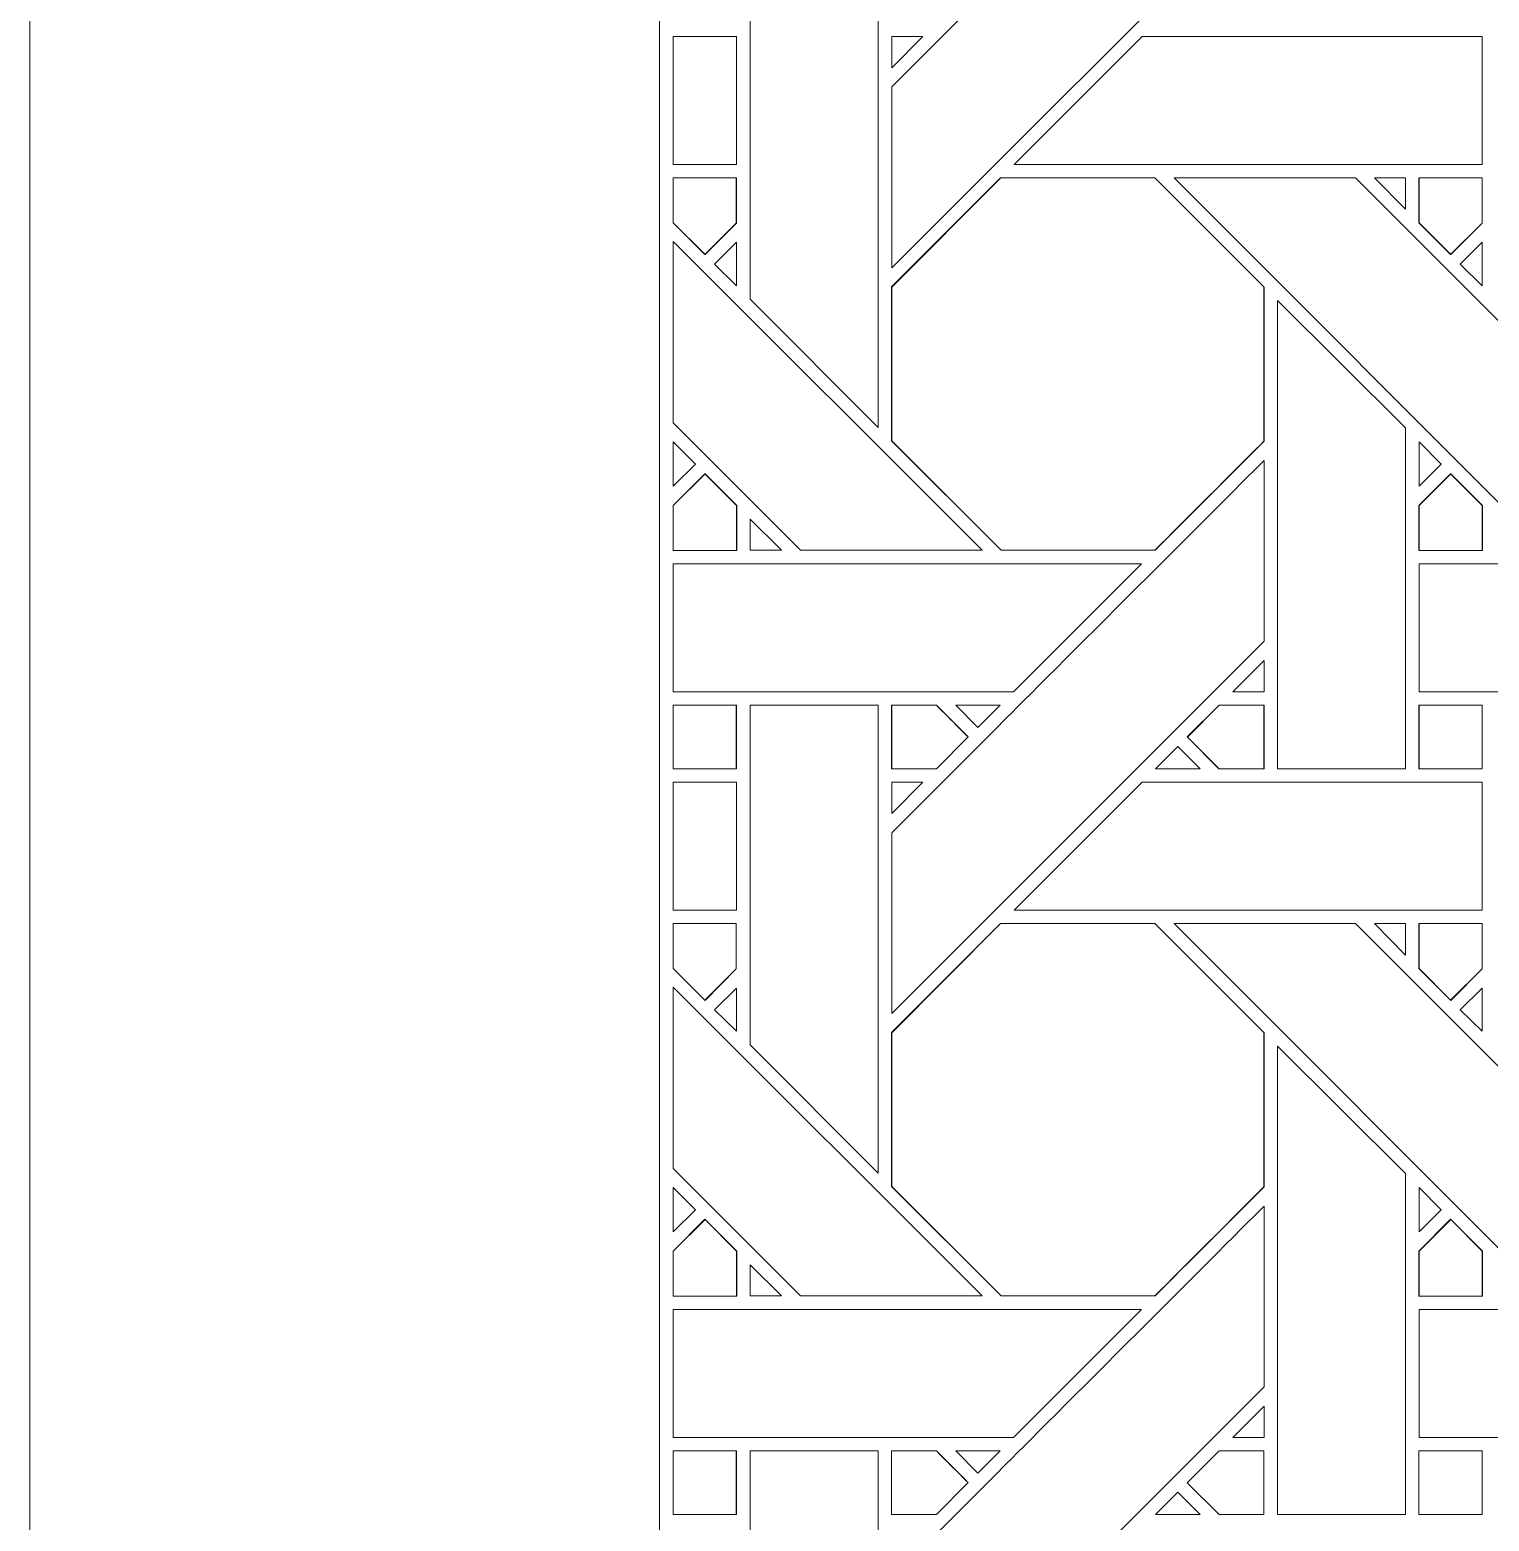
# Model space of a CAD drawing. Header units: inches. Extents: x 4.9 to 19.9, y 1.6 to 16.6.
# Drawn here: x 4.883 to 6.739, y 12.841 to 14.738 of the extents above; entities that cross this region are included whole.
import ezdxf

# ---------------------------------------------------------------- set-up
doc = ezdxf.new("R2010")
doc.units = ezdxf.units.IN
doc.header["$MEASUREMENT"] = 0
doc.layers.add('Design', color=7, linetype='Continuous', lineweight=0)

msp = doc.modelspace()

# ---------------------------------------------------------------- linework, layer by layer
at = {"layer": 'Design'}
for points, knots in [([(4.8829, 16.5948), (4.8829, 16.5948), (4.8829, 1.5948), (4.8829, 1.5948), (4.8829, 1.5948), (19.8829, 1.5948), (19.8829, 1.5948), (19.8829, 1.5948), (19.8829, 16.5948), (19.8829, 16.5948), (19.8829, 16.5948), (4.8829, 16.5948), (4.8829, 16.5948)], [0, 0, 0, 0, 1, 1, 1, 2, 2, 2, 3, 3, 3, 4, 4, 4, 4]), ([(5.684, 15.7937), (5.684, 15.7937), (5.684, 2.3959), (5.684, 2.3959), (5.684, 2.3959), (19.0818, 2.3959), (19.0818, 2.3959), (19.0818, 2.3959), (19.0818, 15.7937), (19.0818, 15.7937), (19.0818, 15.7937), (5.684, 15.7937), (5.684, 15.7937)], [0, 0, 0, 0, 1, 1, 1, 2, 2, 2, 3, 3, 3, 4, 4, 4, 4]), ([(6.453, 14.909), (6.453, 14.909), (5.9793, 14.4354), (5.9793, 14.4354), (5.9793, 14.4354), (5.9793, 14.6655), (5.9793, 14.6655), (5.9793, 14.6655), (6.453, 15.139), (6.453, 15.139), (6.453, 15.139), (6.453, 14.909), (6.453, 14.909)], [0, 0, 0, 0, 1, 1, 1, 2, 2, 2, 3, 3, 3, 4, 4, 4, 4]), ([(5.9622, 14.8276), (5.9622, 14.8276), (5.9622, 14.2324), (5.9622, 14.2324), (5.9622, 14.2324), (5.7992, 14.3954), (5.7992, 14.3954), (5.7992, 14.3954), (5.7992, 14.8276), (5.7992, 14.8276), (5.7992, 14.8276), (5.9622, 14.8276), (5.9622, 14.8276)], [0, 0, 0, 0, 1, 1, 1, 2, 2, 2, 3, 3, 3, 4, 4, 4, 4]), ([(5.7817, 14.7296), (5.7817, 14.7296), (5.7817, 14.5668), (5.7817, 14.5668), (5.7817, 14.5668), (5.7013, 14.5668), (5.7013, 14.5668), (5.7013, 14.5668), (5.7013, 14.7296), (5.7013, 14.7296), (5.7013, 14.7296), (5.7817, 14.7296), (5.7817, 14.7296)], [0, 0, 0, 0, 1, 1, 1, 2, 2, 2, 3, 3, 3, 4, 4, 4, 4]), ([(6.0191, 14.7296), (6.0191, 14.7296), (5.9793, 14.6898), (5.9793, 14.6898), (5.9793, 14.6898), (5.9793, 14.7296), (5.9793, 14.7296), (5.9793, 14.7296), (6.0191, 14.7296), (6.0191, 14.7296)], [0, 0, 0, 0, 1, 1, 1, 2, 2, 2, 3, 3, 3, 3]), ([(6.7304, 14.7296), (6.7304, 14.7296), (6.7304, 14.5668), (6.7304, 14.5668), (6.7304, 14.5668), (6.1351, 14.5668), (6.1351, 14.5668), (6.1351, 14.5668), (6.298, 14.7296), (6.298, 14.7296), (6.298, 14.7296), (6.7304, 14.7296), (6.7304, 14.7296)], [0, 0, 0, 0, 1, 1, 1, 2, 2, 2, 3, 3, 3, 4, 4, 4, 4]), ([(5.7816, 14.5498), (5.7816, 14.5498), (5.7816, 14.4922), (5.7816, 14.4922), (5.7816, 14.4922), (5.7416, 14.4523), (5.7416, 14.4523), (5.7416, 14.4523), (5.7013, 14.4926), (5.7013, 14.4926), (5.7013, 14.4926), (5.7013, 14.5498), (5.7013, 14.5498), (5.7013, 14.5498), (5.7816, 14.5498), (5.7816, 14.5498)], [0, 0, 0, 0, 1, 1, 1, 2, 2, 2, 3, 3, 3, 4, 4, 4, 5, 5, 5, 5]), ([(5.7418, 14.4522), (5.7418, 14.4522), (5.7014, 14.4925), (5.7014, 14.4925), (5.7014, 14.4925), (5.7014, 14.5497), (5.7014, 14.5497), (5.7014, 14.5497), (5.7817, 14.5497), (5.7817, 14.5497), (5.7817, 14.5497), (5.7817, 14.4921), (5.7817, 14.4921), (5.7817, 14.4921), (5.7418, 14.4522), (5.7418, 14.4522)], [0, 0, 0, 0, 1, 1, 1, 2, 2, 2, 3, 3, 3, 4, 4, 4, 5, 5, 5, 5]), ([(6.1179, 14.5498), (6.1179, 14.5498), (6.3141, 14.5498), (6.3141, 14.5498), (6.3141, 14.5498), (6.4528, 14.4111), (6.4528, 14.4111), (6.4528, 14.4111), (6.4528, 14.2148), (6.4528, 14.2148), (6.435, 14.1969), (6.3231, 14.0852), (6.3141, 14.0762), (6.3141, 14.0762), (6.1184, 14.0762), (6.1184, 14.0762), (6.1184, 14.0762), (5.9792, 14.2154), (5.9792, 14.2154), (5.9792, 14.2154), (5.9792, 14.4111), (5.9792, 14.4111), (5.9792, 14.4111), (6.1179, 14.5498), (6.1179, 14.5498)], [0, 0, 0, 0, 1, 1, 1, 2, 2, 2, 3, 3, 3, 4, 4, 4, 5, 5, 5, 6, 6, 6, 7, 7, 7, 8, 8, 8, 8]), ([(5.9793, 14.411), (5.9793, 14.411), (6.118, 14.5497), (6.118, 14.5497), (6.118, 14.5497), (6.3142, 14.5497), (6.3142, 14.5497), (6.3142, 14.5497), (6.453, 14.411), (6.453, 14.411), (6.453, 14.411), (6.453, 14.2147), (6.453, 14.2147), (6.4348, 14.1964), (6.323, 14.0848), (6.3143, 14.0761), (6.3143, 14.0761), (6.1185, 14.0761), (6.1185, 14.0761), (6.1185, 14.0761), (5.9793, 14.2153), (5.9793, 14.2153), (5.9793, 14.2153), (5.9793, 14.411), (5.9793, 14.411)], [0, 0, 0, 0, 1, 1, 1, 2, 2, 2, 3, 3, 3, 4, 4, 4, 5, 5, 5, 6, 6, 6, 7, 7, 7, 8, 8, 8, 8]), ([(6.5694, 14.5497), (6.5694, 14.5497), (7.043, 14.076), (7.043, 14.076), (7.043, 14.076), (6.812, 14.076), (6.812, 14.076), (6.812, 14.076), (6.3385, 14.5497), (6.3385, 14.5497), (6.3385, 14.5497), (6.5694, 14.5497), (6.5694, 14.5497)], [0, 0, 0, 0, 1, 1, 1, 2, 2, 2, 3, 3, 3, 4, 4, 4, 4]), ([(6.633, 14.5497), (6.633, 14.5497), (6.633, 14.5099), (6.633, 14.5099), (6.633, 14.5099), (6.5935, 14.5497), (6.5935, 14.5497), (6.5935, 14.5497), (6.633, 14.5497), (6.633, 14.5497)], [0, 0, 0, 0, 1, 1, 1, 2, 2, 2, 3, 3, 3, 3]), ([(6.7303, 14.5498), (6.7303, 14.5498), (6.7303, 14.4922), (6.7303, 14.4922), (6.7303, 14.4922), (6.6904, 14.4523), (6.6904, 14.4523), (6.6904, 14.4523), (6.65, 14.4926), (6.65, 14.4926), (6.65, 14.4926), (6.65, 14.5498), (6.65, 14.5498), (6.65, 14.5498), (6.7303, 14.5498), (6.7303, 14.5498)], [0, 0, 0, 0, 1, 1, 1, 2, 2, 2, 3, 3, 3, 4, 4, 4, 5, 5, 5, 5]), ([(6.6905, 14.4522), (6.6905, 14.4522), (6.6502, 14.4925), (6.6502, 14.4925), (6.6502, 14.4925), (6.6502, 14.5497), (6.6502, 14.5497), (6.6502, 14.5497), (6.7304, 14.5497), (6.7304, 14.5497), (6.7304, 14.5497), (6.7304, 14.4921), (6.7304, 14.4921), (6.7304, 14.4921), (6.6905, 14.4522), (6.6905, 14.4522)], [0, 0, 0, 0, 1, 1, 1, 2, 2, 2, 3, 3, 3, 4, 4, 4, 5, 5, 5, 5]), ([(5.7013, 14.469), (5.7013, 14.469), (6.0943, 14.076), (6.0943, 14.076), (6.0943, 14.076), (5.8633, 14.076), (5.8633, 14.076), (5.8633, 14.076), (5.7013, 14.238), (5.7013, 14.238), (5.7013, 14.238), (5.7013, 14.469), (5.7013, 14.469)], [0, 0, 0, 0, 1, 1, 1, 2, 2, 2, 3, 3, 3, 4, 4, 4, 4]), ([(5.7817, 14.4679), (5.7817, 14.4679), (5.7817, 14.4127), (5.7817, 14.4127), (5.7817, 14.4127), (5.7539, 14.4401), (5.7539, 14.4401), (5.7539, 14.4401), (5.7817, 14.4679), (5.7817, 14.4679)], [0, 0, 0, 0, 1, 1, 1, 2, 2, 2, 3, 3, 3, 3]), ([(6.7304, 14.4679), (6.7304, 14.4679), (6.7304, 14.4127), (6.7304, 14.4127), (6.7304, 14.4127), (6.7027, 14.4401), (6.7027, 14.4401), (6.7027, 14.4401), (6.7304, 14.4679), (6.7304, 14.4679)], [0, 0, 0, 0, 1, 1, 1, 2, 2, 2, 3, 3, 3, 3]), ([(6.6329, 14.2317), (6.6329, 14.2317), (6.6329, 13.798), (6.6329, 13.798), (6.6329, 13.798), (6.4701, 13.798), (6.4701, 13.798), (6.4701, 13.798), (6.4701, 14.3939), (6.4701, 14.3939), (6.4701, 14.3939), (6.6329, 14.2317), (6.6329, 14.2317)], [0, 0, 0, 0, 1, 1, 1, 2, 2, 2, 3, 3, 3, 4, 4, 4, 4]), ([(5.7015, 14.1575), (5.7015, 14.1575), (5.7015, 14.2142), (5.7015, 14.2142), (5.7015, 14.2142), (5.7296, 14.1857), (5.7296, 14.1857), (5.7296, 14.1857), (5.7015, 14.1575), (5.7015, 14.1575)], [0, 0, 0, 0, 1, 1, 1, 2, 2, 2, 3, 3, 3, 3]), ([(6.6502, 14.1575), (6.6502, 14.1575), (6.6502, 14.2142), (6.6502, 14.2142), (6.6502, 14.2142), (6.6784, 14.1857), (6.6784, 14.1857), (6.6784, 14.1857), (6.6502, 14.1575), (6.6502, 14.1575)], [0, 0, 0, 0, 1, 1, 1, 2, 2, 2, 3, 3, 3, 3]), ([(6.1154, 13.8528), (6.1567, 13.8939), (6.3965, 14.1338), (6.453, 14.1903), (6.453, 14.1903), (6.453, 13.9603), (6.453, 13.9603), (6.453, 13.9603), (5.9793, 13.4866), (5.9793, 13.4866), (5.9793, 13.4866), (5.9793, 13.7167), (5.9793, 13.7167), (5.9793, 13.7167), (6.1154, 13.8528), (6.1154, 13.8528)], [0, 0, 0, 0, 1, 1, 1, 2, 2, 2, 3, 3, 3, 4, 4, 4, 5, 5, 5, 5]), ([(5.782, 14.0759), (5.782, 14.0759), (5.7013, 14.0759), (5.7013, 14.0759), (5.7013, 14.0759), (5.7013, 14.1332), (5.7013, 14.1332), (5.7013, 14.1332), (5.7416, 14.1735), (5.7416, 14.1735), (5.7416, 14.1735), (5.782, 14.1332), (5.782, 14.1332), (5.782, 14.1332), (5.782, 14.0759), (5.782, 14.0759)], [0, 0, 0, 0, 1, 1, 1, 2, 2, 2, 3, 3, 3, 4, 4, 4, 5, 5, 5, 5]), ([(5.7418, 14.1734), (5.7418, 14.1734), (5.7821, 14.1331), (5.7821, 14.1331), (5.7821, 14.1331), (5.7821, 14.0758), (5.7821, 14.0758), (5.7821, 14.0758), (5.7015, 14.0758), (5.7015, 14.0758), (5.7015, 14.0758), (5.7015, 14.1331), (5.7015, 14.1331), (5.7015, 14.1331), (5.7418, 14.1734), (5.7418, 14.1734)], [0, 0, 0, 0, 1, 1, 1, 2, 2, 2, 3, 3, 3, 4, 4, 4, 5, 5, 5, 5]), ([(6.6501, 14.0759), (6.6501, 14.0759), (6.6501, 14.1332), (6.6501, 14.1332), (6.6501, 14.1332), (6.6904, 14.1735), (6.6904, 14.1735), (6.6904, 14.1735), (6.7307, 14.1332), (6.7307, 14.1332), (6.7307, 14.1332), (6.7307, 14.0759), (6.7307, 14.0759), (6.7307, 14.0759), (6.6501, 14.0759), (6.6501, 14.0759)], [0, 0, 0, 0, 1, 1, 1, 2, 2, 2, 3, 3, 3, 4, 4, 4, 5, 5, 5, 5]), ([(6.6905, 14.1734), (6.6905, 14.1734), (6.7308, 14.1331), (6.7308, 14.1331), (6.7308, 14.1331), (6.7308, 14.0758), (6.7308, 14.0758), (6.7308, 14.0758), (6.6502, 14.0758), (6.6502, 14.0758), (6.6502, 14.0758), (6.6502, 14.1331), (6.6502, 14.1331), (6.6502, 14.1331), (6.6905, 14.1734), (6.6905, 14.1734)], [0, 0, 0, 0, 1, 1, 1, 2, 2, 2, 3, 3, 3, 4, 4, 4, 5, 5, 5, 5]), ([(5.7994, 14.076), (5.7994, 14.076), (5.7994, 14.1158), (5.7994, 14.1158), (5.7994, 14.1158), (5.8391, 14.076), (5.8391, 14.076), (5.8391, 14.076), (5.7994, 14.076), (5.7994, 14.076)], [0, 0, 0, 0, 1, 1, 1, 2, 2, 2, 3, 3, 3, 3]), ([(5.7015, 13.8961), (5.7015, 13.8961), (5.7015, 14.0588), (5.7015, 14.0588), (5.7015, 14.0588), (6.2972, 14.0588), (6.2972, 14.0588), (6.2972, 14.0588), (6.1344, 13.8961), (6.1344, 13.8961), (6.1344, 13.8961), (5.7015, 13.8961), (5.7015, 13.8961)], [0, 0, 0, 0, 1, 1, 1, 2, 2, 2, 3, 3, 3, 4, 4, 4, 4]), ([(6.6502, 13.8961), (6.6502, 13.8961), (6.6502, 14.0588), (6.6502, 14.0588), (6.6502, 14.0588), (7.2459, 14.0588), (7.2459, 14.0588), (7.2459, 14.0588), (7.0832, 13.8961), (7.0832, 13.8961), (7.0832, 13.8961), (6.6502, 13.8961), (6.6502, 13.8961)], [0, 0, 0, 0, 1, 1, 1, 2, 2, 2, 3, 3, 3, 4, 4, 4, 4]), ([(6.4132, 13.8961), (6.4132, 13.8961), (6.453, 13.9359), (6.453, 13.9359), (6.453, 13.9359), (6.453, 13.8961), (6.453, 13.8961), (6.453, 13.8961), (6.4132, 13.8961), (6.4132, 13.8961)], [0, 0, 0, 0, 1, 1, 1, 2, 2, 2, 3, 3, 3, 3]), ([(5.7013, 13.8789), (5.7013, 13.8789), (5.7816, 13.8789), (5.7816, 13.8789), (5.7816, 13.8789), (5.7816, 13.7981), (5.7816, 13.7981), (5.7816, 13.7981), (5.7013, 13.7981), (5.7013, 13.7981), (5.7013, 13.7981), (5.7013, 13.8789), (5.7013, 13.8789)], [0, 0, 0, 0, 1, 1, 1, 2, 2, 2, 3, 3, 3, 4, 4, 4, 4]), ([(5.7817, 13.8788), (5.7817, 13.8788), (5.7817, 13.798), (5.7817, 13.798), (5.7817, 13.798), (5.7015, 13.798), (5.7015, 13.798), (5.7015, 13.798), (5.7015, 13.8788), (5.7015, 13.8788), (5.7015, 13.8788), (5.7817, 13.8788), (5.7817, 13.8788)], [0, 0, 0, 0, 1, 1, 1, 2, 2, 2, 3, 3, 3, 4, 4, 4, 4]), ([(5.9622, 13.8788), (5.9622, 13.8788), (5.9622, 13.2837), (5.9622, 13.2837), (5.9622, 13.2837), (5.7992, 13.4466), (5.7992, 13.4466), (5.7992, 13.4466), (5.7992, 13.8788), (5.7992, 13.8788), (5.7992, 13.8788), (5.9622, 13.8788), (5.9622, 13.8788)], [0, 0, 0, 0, 1, 1, 1, 2, 2, 2, 3, 3, 3, 4, 4, 4, 4]), ([(6.0362, 13.8789), (6.0414, 13.8738), (6.0722, 13.843), (6.0766, 13.8386), (6.0766, 13.8386), (6.0362, 13.7981), (6.0362, 13.7981), (6.0362, 13.7981), (5.9792, 13.7981), (5.9792, 13.7981), (5.9792, 13.7981), (5.9792, 13.8789), (5.9792, 13.8789), (5.9792, 13.8789), (6.0362, 13.8789), (6.0362, 13.8789)], [0, 0, 0, 0, 1, 1, 1, 2, 2, 2, 3, 3, 3, 4, 4, 4, 5, 5, 5, 5]), ([(6.0615, 13.8537), (6.0615, 13.8537), (6.0767, 13.8385), (6.0767, 13.8385), (6.0767, 13.8385), (6.0363, 13.7981), (6.0363, 13.7981), (6.0363, 13.7981), (5.9793, 13.7981), (5.9793, 13.7981), (5.9793, 13.7981), (5.9793, 13.8788), (5.9793, 13.8788), (5.9793, 13.8788), (6.0364, 13.8788), (6.0364, 13.8788), (6.0418, 13.8734), (6.052, 13.8632), (6.0615, 13.8537)], [0, 0, 0, 0, 1, 1, 1, 2, 2, 2, 3, 3, 3, 4, 4, 4, 5, 5, 5, 6, 6, 6, 6]), ([(6.0607, 13.8788), (6.0607, 13.8788), (6.1172, 13.8788), (6.1172, 13.8788), (6.1172, 13.8788), (6.0889, 13.8506), (6.0889, 13.8506), (6.0889, 13.8506), (6.0607, 13.8788), (6.0607, 13.8788)], [0, 0, 0, 0, 1, 1, 1, 2, 2, 2, 3, 3, 3, 3]), ([(6.4529, 13.8789), (6.4529, 13.8789), (6.4529, 13.7981), (6.4529, 13.7981), (6.4529, 13.7981), (6.3957, 13.7981), (6.3957, 13.7981), (6.3957, 13.7981), (6.3554, 13.8385), (6.3554, 13.8385), (6.3554, 13.8385), (6.3958, 13.8789), (6.3958, 13.8789), (6.3958, 13.8789), (6.4529, 13.8789), (6.4529, 13.8789)], [0, 0, 0, 0, 1, 1, 1, 2, 2, 2, 3, 3, 3, 4, 4, 4, 5, 5, 5, 5]), ([(6.3555, 13.8384), (6.3555, 13.8384), (6.3959, 13.8789), (6.3959, 13.8789), (6.3959, 13.8789), (6.453, 13.8789), (6.453, 13.8789), (6.453, 13.8789), (6.453, 13.798), (6.453, 13.798), (6.453, 13.798), (6.3959, 13.798), (6.3959, 13.798), (6.3959, 13.798), (6.3555, 13.8384), (6.3555, 13.8384)], [0, 0, 0, 0, 1, 1, 1, 2, 2, 2, 3, 3, 3, 4, 4, 4, 5, 5, 5, 5]), ([(6.7303, 13.7981), (6.7303, 13.7981), (6.6501, 13.7981), (6.6501, 13.7981), (6.6501, 13.7981), (6.6501, 13.8789), (6.6501, 13.8789), (6.6501, 13.8789), (6.7303, 13.8789), (6.7303, 13.8789), (6.7303, 13.8789), (6.7303, 13.7981), (6.7303, 13.7981)], [0, 0, 0, 0, 1, 1, 1, 2, 2, 2, 3, 3, 3, 4, 4, 4, 4]), ([(6.7304, 13.8788), (6.7304, 13.8788), (6.7304, 13.798), (6.7304, 13.798), (6.7304, 13.798), (6.6502, 13.798), (6.6502, 13.798), (6.6502, 13.798), (6.6502, 13.8788), (6.6502, 13.8788), (6.6502, 13.8788), (6.7304, 13.8788), (6.7304, 13.8788)], [0, 0, 0, 0, 1, 1, 1, 2, 2, 2, 3, 3, 3, 4, 4, 4, 4]), ([(6.3716, 13.798), (6.3716, 13.798), (6.3151, 13.798), (6.3151, 13.798), (6.3151, 13.798), (6.3434, 13.8263), (6.3434, 13.8263), (6.3434, 13.8263), (6.3716, 13.798), (6.3716, 13.798)], [0, 0, 0, 0, 1, 1, 1, 2, 2, 2, 3, 3, 3, 3]), ([(5.7817, 13.7809), (5.7817, 13.7809), (5.7817, 13.6181), (5.7817, 13.6181), (5.7817, 13.6181), (5.7013, 13.6181), (5.7013, 13.6181), (5.7013, 13.6181), (5.7013, 13.7809), (5.7013, 13.7809), (5.7013, 13.7809), (5.7817, 13.7809), (5.7817, 13.7809)], [0, 0, 0, 0, 1, 1, 1, 2, 2, 2, 3, 3, 3, 4, 4, 4, 4]), ([(6.0191, 13.7809), (6.0191, 13.7809), (5.9793, 13.7411), (5.9793, 13.7411), (5.9793, 13.7411), (5.9793, 13.7809), (5.9793, 13.7809), (5.9793, 13.7809), (6.0191, 13.7809), (6.0191, 13.7809)], [0, 0, 0, 0, 1, 1, 1, 2, 2, 2, 3, 3, 3, 3]), ([(6.298, 13.7809), (6.298, 13.7809), (6.7304, 13.7809), (6.7304, 13.7809), (6.7304, 13.7809), (6.7304, 13.6181), (6.7304, 13.6181), (6.7304, 13.6181), (6.1351, 13.6181), (6.1351, 13.6181), (6.1351, 13.6181), (6.298, 13.7809), (6.298, 13.7809)], [0, 0, 0, 0, 1, 1, 1, 2, 2, 2, 3, 3, 3, 4, 4, 4, 4]), ([(5.7816, 13.601), (5.7816, 13.601), (5.7816, 13.5434), (5.7816, 13.5434), (5.7816, 13.5434), (5.7416, 13.5035), (5.7416, 13.5035), (5.7416, 13.5035), (5.7013, 13.5438), (5.7013, 13.5438), (5.7013, 13.5438), (5.7013, 13.601), (5.7013, 13.601), (5.7013, 13.601), (5.7816, 13.601), (5.7816, 13.601)], [0, 0, 0, 0, 1, 1, 1, 2, 2, 2, 3, 3, 3, 4, 4, 4, 5, 5, 5, 5]), ([(5.7418, 13.5034), (5.7418, 13.5034), (5.7013, 13.5438), (5.7013, 13.5438), (5.7013, 13.5438), (5.7013, 13.601), (5.7013, 13.601), (5.7013, 13.601), (5.7816, 13.601), (5.7816, 13.601), (5.7816, 13.601), (5.7816, 13.5434), (5.7816, 13.5434), (5.7816, 13.5434), (5.7418, 13.5034), (5.7418, 13.5034)], [0, 0, 0, 0, 1, 1, 1, 2, 2, 2, 3, 3, 3, 4, 4, 4, 5, 5, 5, 5]), ([(6.1179, 13.601), (6.1179, 13.601), (6.3142, 13.601), (6.3142, 13.601), (6.3142, 13.601), (6.4528, 13.4623), (6.4528, 13.4623), (6.4528, 13.4623), (6.4528, 13.2661), (6.4528, 13.2661), (6.435, 13.2482), (6.3231, 13.1364), (6.3141, 13.1274), (6.3141, 13.1274), (6.1184, 13.1274), (6.1184, 13.1274), (6.1184, 13.1274), (5.9792, 13.2667), (5.9792, 13.2667), (5.9792, 13.2667), (5.9792, 13.4623), (5.9792, 13.4623), (5.9792, 13.4623), (6.1179, 13.601), (6.1179, 13.601)], [0, 0, 0, 0, 1, 1, 1, 2, 2, 2, 3, 3, 3, 4, 4, 4, 5, 5, 5, 6, 6, 6, 7, 7, 7, 8, 8, 8, 8]), ([(5.9793, 13.4622), (5.9793, 13.4622), (6.1179, 13.601), (6.1179, 13.601), (6.1179, 13.601), (6.3142, 13.601), (6.3142, 13.601), (6.3142, 13.601), (6.453, 13.4622), (6.453, 13.4622), (6.453, 13.4622), (6.453, 13.266), (6.453, 13.266), (6.4353, 13.2482), (6.3233, 13.1364), (6.3143, 13.1273), (6.3143, 13.1273), (6.1186, 13.1273), (6.1186, 13.1273), (6.1186, 13.1273), (5.9793, 13.2666), (5.9793, 13.2666), (5.9793, 13.2666), (5.9793, 13.4622), (5.9793, 13.4622)], [0, 0, 0, 0, 1, 1, 1, 2, 2, 2, 3, 3, 3, 4, 4, 4, 5, 5, 5, 6, 6, 6, 7, 7, 7, 8, 8, 8, 8]), ([(6.5694, 13.601), (6.5694, 13.601), (7.043, 13.1273), (7.043, 13.1273), (7.043, 13.1273), (6.812, 13.1273), (6.812, 13.1273), (6.812, 13.1273), (6.3385, 13.601), (6.3385, 13.601), (6.3385, 13.601), (6.5694, 13.601), (6.5694, 13.601)], [0, 0, 0, 0, 1, 1, 1, 2, 2, 2, 3, 3, 3, 4, 4, 4, 4]), ([(6.633, 13.601), (6.633, 13.601), (6.633, 13.5611), (6.633, 13.5611), (6.633, 13.5611), (6.5935, 13.601), (6.5935, 13.601), (6.5935, 13.601), (6.633, 13.601), (6.633, 13.601)], [0, 0, 0, 0, 1, 1, 1, 2, 2, 2, 3, 3, 3, 3]), ([(6.7303, 13.601), (6.7303, 13.601), (6.7303, 13.5435), (6.7303, 13.5435), (6.7303, 13.5435), (6.6904, 13.5035), (6.6904, 13.5035), (6.6904, 13.5035), (6.65, 13.5438), (6.65, 13.5438), (6.65, 13.5438), (6.65, 13.601), (6.65, 13.601), (6.65, 13.601), (6.7303, 13.601), (6.7303, 13.601)], [0, 0, 0, 0, 1, 1, 1, 2, 2, 2, 3, 3, 3, 4, 4, 4, 5, 5, 5, 5]), ([(6.6905, 13.5034), (6.6905, 13.5034), (6.6502, 13.5438), (6.6502, 13.5438), (6.6502, 13.5438), (6.6502, 13.601), (6.6502, 13.601), (6.6502, 13.601), (6.7304, 13.601), (6.7304, 13.601), (6.7304, 13.601), (6.7304, 13.5434), (6.7304, 13.5434), (6.7304, 13.5434), (6.6905, 13.5034), (6.6905, 13.5034)], [0, 0, 0, 0, 1, 1, 1, 2, 2, 2, 3, 3, 3, 4, 4, 4, 5, 5, 5, 5]), ([(5.7013, 13.5203), (5.7013, 13.5203), (6.0943, 13.1273), (6.0943, 13.1273), (6.0943, 13.1273), (5.8633, 13.1273), (5.8633, 13.1273), (5.8633, 13.1273), (5.7013, 13.2893), (5.7013, 13.2893), (5.7013, 13.2893), (5.7013, 13.5203), (5.7013, 13.5203)], [0, 0, 0, 0, 1, 1, 1, 2, 2, 2, 3, 3, 3, 4, 4, 4, 4]), ([(5.7817, 13.5191), (5.7817, 13.5191), (5.7817, 13.464), (5.7817, 13.464), (5.7817, 13.464), (5.7539, 13.4913), (5.7539, 13.4913), (5.7539, 13.4913), (5.7817, 13.5191), (5.7817, 13.5191)], [0, 0, 0, 0, 1, 1, 1, 2, 2, 2, 3, 3, 3, 3]), ([(6.7304, 13.5191), (6.7304, 13.5191), (6.7304, 13.464), (6.7304, 13.464), (6.7304, 13.464), (6.7027, 13.4913), (6.7027, 13.4913), (6.7027, 13.4913), (6.7304, 13.5191), (6.7304, 13.5191)], [0, 0, 0, 0, 1, 1, 1, 2, 2, 2, 3, 3, 3, 3]), ([(6.6329, 13.283), (6.6329, 13.283), (6.6329, 12.8493), (6.6329, 12.8493), (6.6329, 12.8493), (6.4701, 12.8493), (6.4701, 12.8493), (6.4701, 12.8493), (6.4701, 13.4452), (6.4701, 13.4452), (6.4701, 13.4452), (6.6329, 13.283), (6.6329, 13.283)], [0, 0, 0, 0, 1, 1, 1, 2, 2, 2, 3, 3, 3, 4, 4, 4, 4]), ([(5.7015, 13.2088), (5.7015, 13.2088), (5.7015, 13.2655), (5.7015, 13.2655), (5.7015, 13.2655), (5.7296, 13.2369), (5.7296, 13.2369), (5.7296, 13.2369), (5.7015, 13.2088), (5.7015, 13.2088)], [0, 0, 0, 0, 1, 1, 1, 2, 2, 2, 3, 3, 3, 3]), ([(6.6502, 13.2088), (6.6502, 13.2088), (6.6502, 13.2655), (6.6502, 13.2655), (6.6502, 13.2655), (6.6784, 13.2369), (6.6784, 13.2369), (6.6784, 13.2369), (6.6502, 13.2088), (6.6502, 13.2088)], [0, 0, 0, 0, 1, 1, 1, 2, 2, 2, 3, 3, 3, 3]), ([(6.1154, 12.904), (6.1567, 12.9451), (6.3965, 13.1851), (6.453, 13.2416), (6.453, 13.2416), (6.453, 13.0116), (6.453, 13.0116), (6.453, 13.0116), (5.9793, 12.5379), (5.9793, 12.5379), (5.9793, 12.5379), (5.9793, 12.768), (5.9793, 12.768), (5.9793, 12.768), (6.1154, 12.904), (6.1154, 12.904)], [0, 0, 0, 0, 1, 1, 1, 2, 2, 2, 3, 3, 3, 4, 4, 4, 5, 5, 5, 5]), ([(5.782, 13.1272), (5.782, 13.1272), (5.7013, 13.1272), (5.7013, 13.1272), (5.7013, 13.1272), (5.7013, 13.1845), (5.7013, 13.1845), (5.7013, 13.1845), (5.7416, 13.2248), (5.7416, 13.2248), (5.7416, 13.2248), (5.782, 13.1845), (5.782, 13.1845), (5.782, 13.1845), (5.782, 13.1272), (5.782, 13.1272)], [0, 0, 0, 0, 1, 1, 1, 2, 2, 2, 3, 3, 3, 4, 4, 4, 5, 5, 5, 5]), ([(5.7418, 13.2247), (5.7418, 13.2247), (5.7821, 13.1844), (5.7821, 13.1844), (5.7821, 13.1844), (5.7821, 13.1271), (5.7821, 13.1271), (5.7821, 13.1271), (5.7015, 13.1271), (5.7015, 13.1271), (5.7015, 13.1271), (5.7015, 13.1844), (5.7015, 13.1844), (5.7015, 13.1844), (5.7418, 13.2247), (5.7418, 13.2247)], [0, 0, 0, 0, 1, 1, 1, 2, 2, 2, 3, 3, 3, 4, 4, 4, 5, 5, 5, 5]), ([(6.6501, 13.1272), (6.6501, 13.1272), (6.6501, 13.1845), (6.6501, 13.1845), (6.6501, 13.1845), (6.6904, 13.2248), (6.6904, 13.2248), (6.6904, 13.2248), (6.7307, 13.1845), (6.7307, 13.1845), (6.7307, 13.1845), (6.7307, 13.1272), (6.7307, 13.1272), (6.7307, 13.1272), (6.6501, 13.1272), (6.6501, 13.1272)], [0, 0, 0, 0, 1, 1, 1, 2, 2, 2, 3, 3, 3, 4, 4, 4, 5, 5, 5, 5]), ([(6.6905, 13.2247), (6.6905, 13.2247), (6.7308, 13.1844), (6.7308, 13.1844), (6.7308, 13.1844), (6.7308, 13.1271), (6.7308, 13.1271), (6.7308, 13.1271), (6.6502, 13.1271), (6.6502, 13.1271), (6.6502, 13.1271), (6.6502, 13.1844), (6.6502, 13.1844), (6.6502, 13.1844), (6.6905, 13.2247), (6.6905, 13.2247)], [0, 0, 0, 0, 1, 1, 1, 2, 2, 2, 3, 3, 3, 4, 4, 4, 5, 5, 5, 5]), ([(5.7994, 13.1273), (5.7994, 13.1273), (5.7994, 13.1671), (5.7994, 13.1671), (5.7994, 13.1671), (5.8391, 13.1273), (5.8391, 13.1273), (5.8391, 13.1273), (5.7994, 13.1273), (5.7994, 13.1273)], [0, 0, 0, 0, 1, 1, 1, 2, 2, 2, 3, 3, 3, 3]), ([(5.7015, 12.9474), (5.7015, 12.9474), (5.7015, 13.1101), (5.7015, 13.1101), (5.7015, 13.1101), (6.2972, 13.1101), (6.2972, 13.1101), (6.2972, 13.1101), (6.1344, 12.9474), (6.1344, 12.9474), (6.1344, 12.9474), (5.7015, 12.9474), (5.7015, 12.9474)], [0, 0, 0, 0, 1, 1, 1, 2, 2, 2, 3, 3, 3, 4, 4, 4, 4]), ([(6.6502, 12.9474), (6.6502, 12.9474), (6.6502, 13.1101), (6.6502, 13.1101), (6.6502, 13.1101), (7.2459, 13.1101), (7.2459, 13.1101), (7.2459, 13.1101), (7.0831, 12.9474), (7.0831, 12.9474), (7.0831, 12.9474), (6.6502, 12.9474), (6.6502, 12.9474)], [0, 0, 0, 0, 1, 1, 1, 2, 2, 2, 3, 3, 3, 4, 4, 4, 4]), ([(6.4132, 12.9474), (6.4132, 12.9474), (6.453, 12.9872), (6.453, 12.9872), (6.453, 12.9872), (6.453, 12.9474), (6.453, 12.9474), (6.453, 12.9474), (6.4132, 12.9474), (6.4132, 12.9474)], [0, 0, 0, 0, 1, 1, 1, 2, 2, 2, 3, 3, 3, 3]), ([(5.7013, 12.9302), (5.7013, 12.9302), (5.7816, 12.9302), (5.7816, 12.9302), (5.7816, 12.9302), (5.7816, 12.8494), (5.7816, 12.8494), (5.7816, 12.8494), (5.7013, 12.8494), (5.7013, 12.8494), (5.7013, 12.8494), (5.7013, 12.9302), (5.7013, 12.9302)], [0, 0, 0, 0, 1, 1, 1, 2, 2, 2, 3, 3, 3, 4, 4, 4, 4]), ([(5.7817, 12.9301), (5.7817, 12.9301), (5.7817, 12.8493), (5.7817, 12.8493), (5.7817, 12.8493), (5.7015, 12.8493), (5.7015, 12.8493), (5.7015, 12.8493), (5.7015, 12.9301), (5.7015, 12.9301), (5.7015, 12.9301), (5.7817, 12.9301), (5.7817, 12.9301)], [0, 0, 0, 0, 1, 1, 1, 2, 2, 2, 3, 3, 3, 4, 4, 4, 4]), ([(5.9622, 12.9301), (5.9622, 12.9301), (5.9622, 12.335), (5.9622, 12.335), (5.9622, 12.335), (5.7992, 12.4979), (5.7992, 12.4979), (5.7992, 12.4979), (5.7992, 12.9301), (5.7992, 12.9301), (5.7992, 12.9301), (5.9622, 12.9301), (5.9622, 12.9301)], [0, 0, 0, 0, 1, 1, 1, 2, 2, 2, 3, 3, 3, 4, 4, 4, 4]), ([(6.0766, 12.8898), (6.0766, 12.8898), (6.0362, 12.8494), (6.0362, 12.8494), (6.0362, 12.8494), (5.9792, 12.8494), (5.9792, 12.8494), (5.9792, 12.8494), (5.9792, 12.9301), (5.9792, 12.9301), (5.9792, 12.9301), (6.0363, 12.9301), (6.0363, 12.9301), (6.0414, 12.925), (6.0722, 12.8942), (6.0766, 12.8898)], [0, 0, 0, 0, 1, 1, 1, 2, 2, 2, 3, 3, 3, 4, 4, 4, 5, 5, 5, 5]), ([(5.9792, 12.9301), (5.9792, 12.9301), (6.0363, 12.9301), (6.0363, 12.9301), (6.0416, 12.9249), (6.0724, 12.8941), (6.0766, 12.8898), (6.0766, 12.8898), (6.0362, 12.8494), (6.0362, 12.8494), (6.0362, 12.8494), (5.9792, 12.8494), (5.9792, 12.8494), (5.9792, 12.8494), (5.9792, 12.9301), (5.9792, 12.9301)], [0, 0, 0, 0, 1, 1, 1, 2, 2, 2, 3, 3, 3, 4, 4, 4, 5, 5, 5, 5]), ([(6.0889, 12.9019), (6.0889, 12.9019), (6.0607, 12.9301), (6.0607, 12.9301), (6.0607, 12.9301), (6.1172, 12.9301), (6.1172, 12.9301), (6.1172, 12.9301), (6.0889, 12.9019), (6.0889, 12.9019)], [0, 0, 0, 0, 1, 1, 1, 2, 2, 2, 3, 3, 3, 3]), ([(6.3958, 12.8494), (6.3958, 12.8494), (6.3554, 12.8897), (6.3554, 12.8897), (6.3554, 12.8897), (6.3959, 12.9302), (6.3959, 12.9302), (6.3959, 12.9302), (6.4529, 12.9302), (6.4529, 12.9302), (6.4529, 12.9302), (6.4529, 12.8494), (6.4529, 12.8494), (6.4529, 12.8494), (6.3958, 12.8494), (6.3958, 12.8494)], [0, 0, 0, 0, 1, 1, 1, 2, 2, 2, 3, 3, 3, 4, 4, 4, 5, 5, 5, 5]), ([(6.3554, 12.8897), (6.3554, 12.8897), (6.3959, 12.9302), (6.3959, 12.9302), (6.3959, 12.9302), (6.4529, 12.9302), (6.4529, 12.9302), (6.4529, 12.9302), (6.4529, 12.8494), (6.4529, 12.8494), (6.4529, 12.8494), (6.3958, 12.8494), (6.3958, 12.8494), (6.3958, 12.8494), (6.3554, 12.8897), (6.3554, 12.8897)], [0, 0, 0, 0, 1, 1, 1, 2, 2, 2, 3, 3, 3, 4, 4, 4, 5, 5, 5, 5]), ([(6.6501, 12.8494), (6.6501, 12.8494), (6.6501, 12.9301), (6.6501, 12.9301), (6.6501, 12.9301), (6.7304, 12.9301), (6.7304, 12.9301), (6.7304, 12.9301), (6.7304, 12.8494), (6.7304, 12.8494), (6.7304, 12.8494), (6.6501, 12.8494), (6.6501, 12.8494)], [0, 0, 0, 0, 1, 1, 1, 2, 2, 2, 3, 3, 3, 4, 4, 4, 4]), ([(6.7304, 12.9301), (6.7304, 12.9301), (6.7304, 12.8494), (6.7304, 12.8494), (6.7304, 12.8494), (6.6501, 12.8494), (6.6501, 12.8494), (6.6501, 12.8494), (6.6501, 12.9301), (6.6501, 12.9301), (6.6501, 12.9301), (6.7304, 12.9301), (6.7304, 12.9301)], [0, 0, 0, 0, 1, 1, 1, 2, 2, 2, 3, 3, 3, 4, 4, 4, 4]), ([(6.3716, 12.8493), (6.3716, 12.8493), (6.3151, 12.8493), (6.3151, 12.8493), (6.3151, 12.8493), (6.3434, 12.8776), (6.3434, 12.8776), (6.3434, 12.8776), (6.3716, 12.8493), (6.3716, 12.8493)], [0, 0, 0, 0, 1, 1, 1, 2, 2, 2, 3, 3, 3, 3])]:
    msp.add_open_spline(points, degree=3, knots=knots, dxfattribs=at)

doc.saveas('drawing.dxf')
